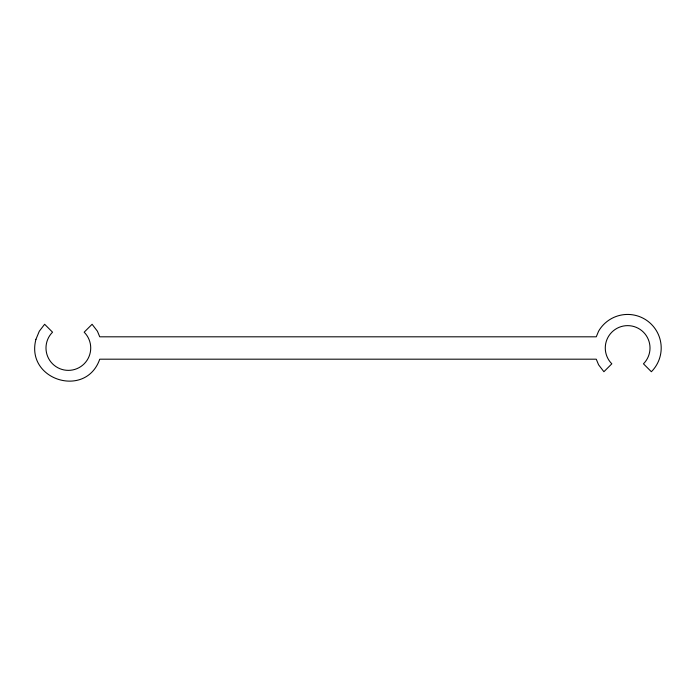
<?xml version="1.0" encoding="UTF-8"?>
<svg xmlns="http://www.w3.org/2000/svg" width="696" height="696" viewBox="0 0 696 696"><rect width="100%" height="100%" fill="white"/><g stroke="black" fill="none" stroke-linecap="round" stroke-linejoin="round"><path stroke-width="1.04" d="M35.94 339.317C25.152 379.964 85.912 399.008 99.737 359.188L596.263 359.188L598.577 364.782L603.91 371.725L611.827 363.817A22.368 22.368 0 0 1 611.827 332.183A22.368 22.368 0 0 1 643.461 332.183A22.368 22.368 0 0 1 643.461 363.817L651.369 371.725A33.556 33.556 0 0 0 648.072 321.378A33.556 33.556 0 0 0 598.577 331.218L596.263 336.812L99.737 336.812L97.423 331.218L92.09 324.275L84.172 332.183A22.368 22.368 0 0 1 84.172 363.817A22.368 22.368 0 0 1 52.539 363.817A22.368 22.368 0 0 1 52.539 332.183L44.631 324.275L39.298 331.218L35.94 339.317"/></g></svg>
